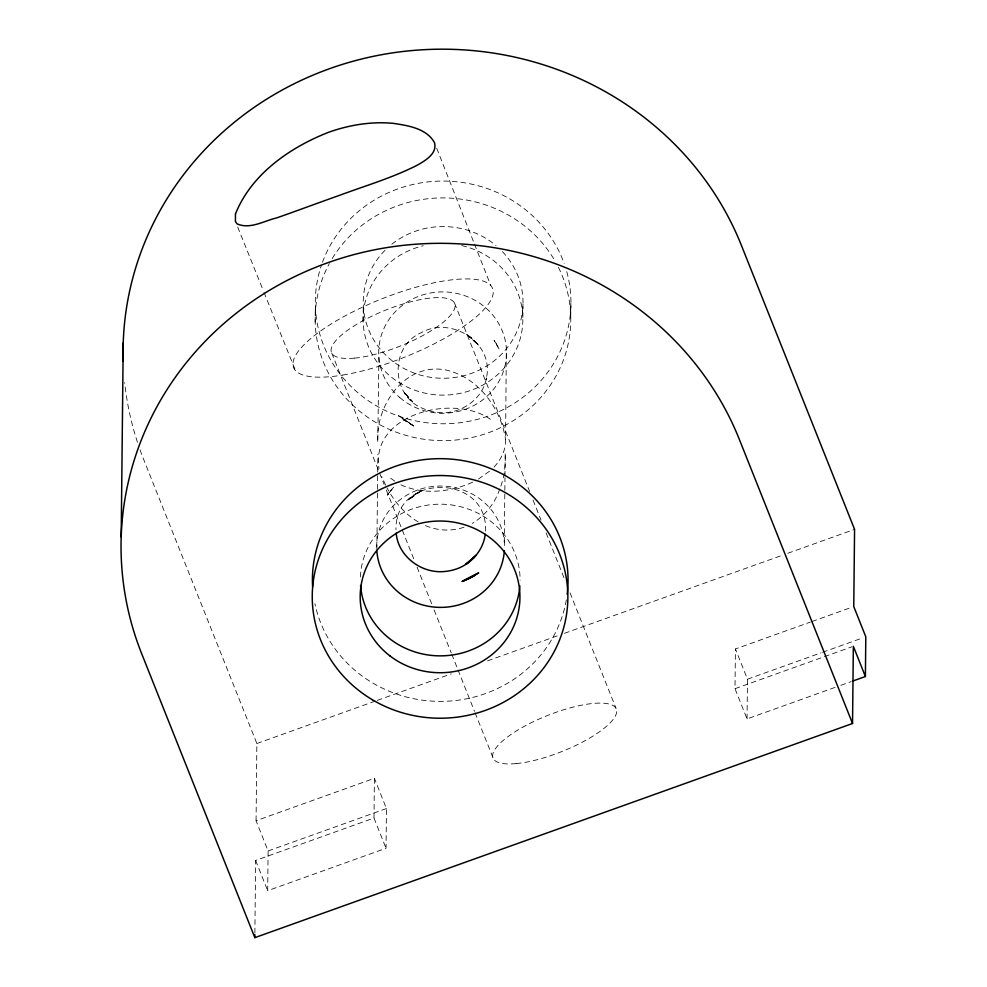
<?xml version="1.0" encoding="UTF-8"?>
<svg xmlns="http://www.w3.org/2000/svg" width="987" height="987" viewBox="0 0 987 987"><rect width="100%" height="100%" fill="white"/><g stroke="black" fill="none" stroke-linecap="round" stroke-linejoin="round"><path stroke-width="0.74" stroke-dasharray="4.93 3.7" d="M490.428 419.315C453.86 393.27 369.94 414.096 379.033 468.603M485.505 531.129C488.405 473.748 394.825 472.44 395.972 529.809M494.031 467.122C500.89 459.646 506.01 449.949 505.578 439.56L506.331 348.029M254.88 933.11L255.645 860.442L373.987 818.038L374.406 778.311L256.065 820.715L268.106 850.954L267.687 890.681L386.04 848.277L386.448 808.55L374.406 778.311M256.065 820.715L256.867 743.519L143.757 459.658A319.541 303.379 0.6 0 1 139.969 449.603M315.186 322.095L315.359 305.242M363.105 321.034L363.278 304.181M376.874 549.734L377.848 454.378M504.295 542.159L504.974 477.609M504.999 476.067L505.233 453.008C505.517 464.643 504.776 476.598 500.273 487.479M522.826 317.493L522.999 300.64M570.733 316.432L570.918 299.579M835.088 687.384L747.048 718.918L735.007 688.692L735.414 648.965L810.463 622.069M747.048 718.918L747.467 679.192L735.414 648.965M378.885 357.134L377.799 442.435C375.245 405.25 405.201 361.958 446.05 370.026C478.041 377.219 500.878 408.112 505.578 439.56M486.751 376.343C493.068 341.897 450.516 315.815 421.301 332.668C389.322 346.301 390.864 396.663 423.374 408.63A43.28 41.084 0.6 0 0 432.417 411.604C456.13 417.526 483.408 401.104 486.751 376.343L486.085 379.65M499.755 488.91C495.067 503.173 485.123 515.658 472.279 523.418M489.478 471.243L478.572 478.979M421.609 490.65L408.297 499.817L416.341 493.438M421.091 490.909L408.297 499.817L418.278 492.328M408.297 499.817L418.92 491.97M472.711 482.174C449.529 492.661 421.079 495.363 397.921 483.396M256.867 743.519L375.825 700.893M377.281 700.375L451.269 673.862M487.529 660.871L558.617 635.394M564.428 633.321L782.037 555.348M787.836 553.263L854.569 529.353M811.906 621.551L852.324 607.079M268.106 850.954L386.448 808.55M747.467 679.192L821.073 652.814M822.516 652.296L862.922 637.824M735.007 688.692L851.904 646.806M840.862 685.311L850.954 681.684M464.001 527.231C450.64 531.845 435.625 530.722 423.004 524.442M418.192 521.901C404.596 514.005 394.294 501.581 386.966 487.849M390.704 478.263L394.837 481.2M466.567 334.371L478.547 345.092L471.416 337.788M467.036 334.692L478.547 345.092L469.639 336.444M469.047 335.999L478.547 345.092M405.386 394.047L412.751 401.968L403.769 391.617M404.522 392.74L412.751 401.968M385.658 485.172L381.772 476.61M237.707 227.072L263.43 290.955M263.998 292.374L295.446 370.458M454.538 303.058L529.637 491.526M533.054 500.088L541.012 520.075M546.132 532.931L564.909 580.048M570.03 592.891L616.11 708.543M331.718 352.964L384.054 484.321M386.336 490.033L414.207 559.999M417.057 567.13L431.85 604.254M434.12 609.966L451.195 652.802M451.762 654.233L457.45 668.507M458.017 669.939L474.513 711.343M475.08 712.774L493.29 758.46M373.987 818.038L386.04 848.277M255.645 860.442L267.687 890.681M436.723 148.297L473.908 242.666M474.476 244.097L490.81 285.564M376.676 546.958A63.908 60.676 0.6 0 1 441.016 486.036A63.908 60.676 0.6 0 1 504.48 547.908M137.477 442.324A319.541 303.379 0.6 0 1 124.67 382.537M360.403 576.951A79.885 75.851 0.6 0 1 441.88 504.197A79.885 75.851 0.6 0 1 520.112 580.257M566.341 599.874A127.816 121.352 0.6 0 1 442.41 701.362A127.816 121.352 0.6 0 1 314.902 603.699M461.743 245.566A79.885 75.851 0.6 0 1 508.947 362.093A79.885 75.851 0.6 0 1 377.503 362.673A79.885 75.851 0.6 0 1 423.287 245.738M502.395 251.611A79.885 75.851 0.6 0 1 498.176 357.442A79.885 75.851 0.6 0 1 386.62 355.962A79.885 75.851 0.6 0 1 385.288 250.056M391.814 244.233A79.885 75.851 0.6 0 1 496.029 245.627M558.42 267.341A127.816 121.352 0.6 0 1 440.881 440.609A127.816 121.352 0.6 0 1 329.35 263.554M332.2 258.594A127.816 121.352 0.6 0 1 444.298 197.918A127.816 121.352 0.6 0 1 555.039 261.049M566.748 271.684A127.816 121.352 0.6 0 1 439.56 423.719A127.816 121.352 0.6 0 1 321.528 264.923M322.478 262.246A127.816 121.352 0.6 0 1 443.731 181.065A127.816 121.352 0.6 0 1 564.182 263.566M389.347 492.34L387.422 495.19L393.936 486.751L389.347 492.34M413.689 425.952L406.841 422.054L401.24 417.871L413.689 425.952L398.625 415.564L413.689 425.952M496.177 343.575L494.092 340.441L499.422 349.595L496.177 343.575M342.76 375.06A107.052 31.313 -21.7 0 0 493.241 292.14A107.052 31.313 -21.7 0 0 343.377 316.839A107.052 31.313 -21.7 0 0 342.76 375.06M354.629 358.108A66.302 19.395 -21.7 0 0 454.476 308.98A66.302 19.395 -21.7 0 0 370.285 316.938A66.302 19.395 -21.7 0 0 354.629 358.108M516.201 763.605A66.302 19.395 -21.7 0 0 616.048 714.477A66.302 19.395 -21.7 0 0 531.857 722.435A66.302 19.395 -21.7 0 0 516.201 763.605M399.846 397.625A63.908 60.676 0.6 0 0 505.122 365.252A63.908 60.676 0.6 0 0 422.855 294.854A63.908 60.676 0.6 0 0 399.846 397.625"/><path stroke-width="1.48" d="M121.191 537.014L123.227 342.884M852.398 681.178L865.389 676.514L853.348 646.288L852.534 723.496L254.831 937.65L254.868 934.627M865.389 676.514L865.809 636.788L853.767 606.561L854.569 529.353L741.459 245.504A319.541 303.379 0.6 0 0 380.488 54.914A319.541 303.379 0.6 0 0 123.215 361.205M485.246 534.189C483.309 550.783 470.404 564.959 454.513 569.598A43.28 41.084 0.6 0 1 445.162 571.436C422.165 574.187 398.168 556.742 396.194 533.165M474.303 557.334L465.95 564.28L476.227 555.126M465.95 564.28L475.339 556.137M852.534 723.496L739.436 439.634A319.541 303.379 0.6 0 0 327.474 262.85A319.541 303.379 0.6 0 0 141.721 653.789L254.831 937.65M504.345 550.82A63.908 60.676 0.6 0 1 440.881 607.387A63.908 60.676 0.6 0 1 376.861 551.264M519.878 585.92A79.885 75.851 0.6 0 1 440.066 655.861A79.885 75.851 0.6 0 1 360.551 585.451M312.632 586.907A127.816 121.352 0.6 0 1 443.99 458.721A127.816 121.352 0.6 0 1 567.18 594.285M235.486 213.871L235.412 221.396L237.003 223.802C249.785 229.749 264.109 220.841 276.693 217.893C297.655 210.576 318.443 202.767 339.38 195.389C365.622 185.642 392.715 177.746 417.698 164.965C425.57 160.4 437.537 153.441 434.465 142.572C426.569 128.458 408.297 125.62 393.677 123.4C371.741 121.241 349.546 124.88 328.844 132.184C290.104 147.273 251.401 174.094 235.486 213.871M478.572 572.966L462.249 581.417L469.565 578.382L475.685 574.928L462.249 581.417L478.572 572.966M390.124 656.034A79.885 75.851 0.6 0 0 519.026 608.411A79.885 75.851 0.6 0 0 411.024 526.194A79.885 75.851 0.6 0 0 390.124 656.034M372.284 699.697A127.816 121.352 0.6 0 0 567.784 601.293A127.816 121.352 0.6 0 0 380.094 489.651A127.816 121.352 0.6 0 0 372.284 699.697"/></g></svg>
